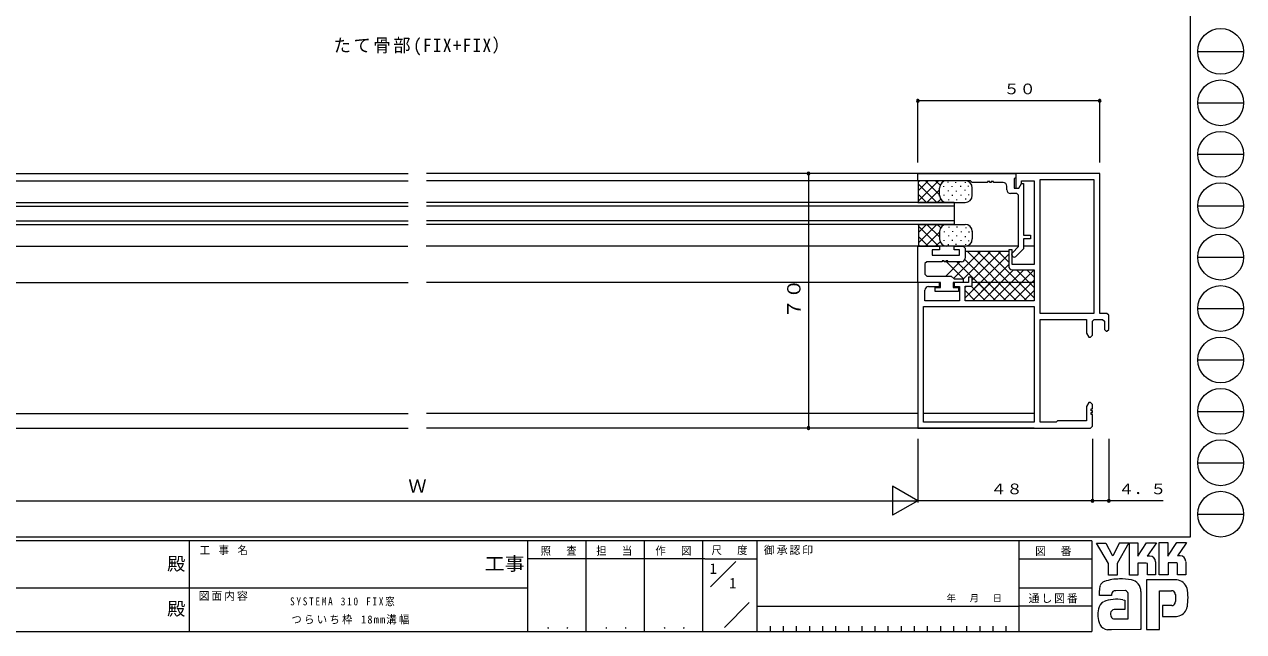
# Model space of a CAD drawing. Units: millimetres on the paper. Extents: x -297 to 270, y -210 to 193.
# Drawn here: x -65.3 to 269.7, y -210 to -43 of the extents above; entities that cross this region are included whole.
import ezdxf
from ezdxf.enums import TextEntityAlignment as Align

# ---------------------------------------------------------------- set-up
doc = ezdxf.new("R2010")
doc.units = ezdxf.units.MM
for name, color, linetype, lineweight in [('0-1_YKK_ZWAK', 7, 'Continuous', 9), ('0-3_YKK_11', 7, 'Continuous', 9), ('0-4_YKK_12', 2, 'Continuous', 9), ('0-6_YKK_13', 4, 'Continuous', 9), ('0-7_YKK_D', 6, 'Continuous', 9)]:
    doc.layers.add(name, color=color, linetype=linetype, lineweight=lineweight)
doc.layers.add('0-2_USER1', color=7, linetype='Continuous')
doc.styles.add('ＭＳ ゴシック', font='')
doc.styles.get('ＭＳ ゴシック').set_extended_font_data('MS Gothic')

msp = doc.modelspace()

# ---------------------------------------------------------------- linework, layer by layer
at = {"layer": '0-1_YKK_ZWAK'}
for p, q in [((255, 191), (255, -184)), ((257.126, -50.44), (269.726, -50.44)), ((257.126, -64.58), (269.726, -64.58)), ((257.126, -78.72), (269.726, -78.72)), ((257.126, -92.86), (269.726, -92.86)), ((257.126, -107), (269.726, -107)), ((257.126, -121.14), (269.726, -121.14)), ((257.126, -135.28), (269.726, -135.28)), ((257.126, -149.42), (269.726, -149.42)), ((257.126, -163.56), (269.726, -163.56)), ((257.126, -177.7), (269.726, -177.7)), ((255, -184), (-295, -184)), ((228, -185), (-295, -185)), ((-20, -185), (-20, -210)), ((73, -185), (73, -210)), ((89, -185), (89, -210)), ((105, -185), (105, -210)), ((121, -185), (121, -210)), ((136, -185), (136, -210)), ((208, -185), (208, -210)), ((228, -185), (228, -210)), ((229.312, -185.647), (231.822, -185.647)), ((232.594, -191.285), (229.312, -185.647)), ((235.597, -185.57), (233.772, -189.122)), ((238.328, -194.451), (238.328, -185.589)), ((246.553, -185.512), (248.889, -185.512)), ((246.553, -194.374), (246.553, -185.512)), ((251.341, -185.512), (254.044, -185.512)), ((253.774, -185.975), (251.544, -189.161)), ((254.044, -185.512), (253.774, -185.975)), ((121.703, -189.999), (73, -189.999)), ((121.703, -189.999), (136, -189.999)), ((123.264, -197.669), (130.188, -190.745)), ((208, -190), (228, -190)), ((243.985, -189.219), (243.243, -189.219)), ((245.53, -190.763), (245.53, -194.393)), ((252.286, -189.161), (251.544, -189.161)), ((253.832, -190.763), (253.832, -194.354)), ((242.981, -191.13), (240.703, -191.13)), ((248.986, -191.111), (248.986, -194.374)), ((251.264, -191.111), (248.986, -191.111)), ((251.573, -191.227), (251.264, -191.111)), ((251.573, -194.354), (251.573, -191.227)), ((251.303, -195.783), (243.02, -195.783)), ((243.02, -195.783), (243.02, -209.433)), ((248.986, -194.374), (246.553, -194.374)), ((251.573, -194.318), (251.609, -194.354)), ((253.832, -194.354), (251.573, -194.354)), ((-111, -197.999), (-19, -197.999)), ((-19, -197.999), (73, -197.999)), ((208, -197.999), (228, -197.999)), ((230.084, -200.05), (230.084, -198.672)), ((233.405, -200.05), (230.084, -200.05)), ((237.247, -198.718), (234.606, -198.768)), ((238.019, -206.479), (238.019, -199.529)), ((241.514, -198.988), (241.514, -209.414)), ((246.611, -198.756), (249.932, -198.756)), ((246.611, -209.433), (246.611, -198.756)), ((250.981, -199.826), (250.994, -201.708)), ((127.052, -208.818), (133.854, -202.015)), ((136, -203), (208, -203)), ((228, -202.999), (208, -202.999)), ((237.054, -203.95), (234.201, -203.953)), ((247.48, -202.849), (247.48, -205.803)), ((250.009, -202.849), (247.48, -202.849)), ((234.004, -206.479), (238.019, -206.479)), ((237.71, -206.479), (237.962, -206.479)), ((238.019, -206.478), (238.02, -206.479)), ((247.48, -205.803), (251.283, -205.803)), ((251.283, -205.803), (252.055, -205.63)), ((-295, -210), (228, -210)), ((139.6, -208.5), (139.6, -210)), ((143.2, -208.5), (143.2, -210)), ((146.8, -208.5), (146.8, -210)), ((150.4, -208.5), (150.4, -210)), ((154, -208.5), (154, -210)), ((157.6, -208.5), (157.6, -210)), ((161.2, -208.5), (161.2, -210)), ((164.8, -208.5), (164.8, -210)), ((168.4, -208.5), (168.4, -210)), ((172, -208.5), (172, -210)), ((175.6, -208.5), (175.6, -210)), ((179.2, -208.5), (179.2, -210)), ((182.8, -208.5), (182.8, -210)), ((186.4, -208.5), (186.4, -210)), ((190, -208.5), (190, -210)), ((193.6, -208.5), (193.6, -210)), ((197.2, -208.5), (197.2, -210)), ((200.8, -208.5), (200.8, -210)), ((204.4, -208.5), (204.4, -210)), ((233.405, -209.472), (232.343, -209.472)), ((241.282, -209.452), (233.405, -209.472)), ((241.514, -209.414), (241.282, -209.452))]:
    msp.add_line(p, q, dxfattribs=at)
for points in [[(231.822, -185.647), (233.617, -189.006), (233.772, -189.122)], [(235.597, -185.57), (238.187, -185.57), (234.95, -191.304)], [(238.328, -185.589), (240.626, -185.589), (240.626, -189.231), (243.039, -185.551)], [(243.039, -185.551), (245.771, -185.551), (243.243, -189.219)], [(248.889, -185.512), (248.889, -189.22), (251.341, -185.512)], [(234.95, -191.304), (234.95, -194.47), (232.594, -194.47), (232.594, -191.285)], [(240.703, -191.13), (240.703, -194.451), (238.328, -194.451)], [(245.53, -194.393), (243.29, -194.393), (243.29, -191.246), (242.981, -191.13)], [(236.552, -201.266), (237.054, -201.382), (237.054, -203.95)], [(243.02, -209.433), (246.051, -209.433), (246.611, -209.433)]]:
    msp.add_lwpolyline(points, dxfattribs=at)
for centre in [(263.426, -50.44), (263.426, -64.58), (263.426, -78.72), (263.426, -92.86), (263.426, -107), (263.426, -121.14), (263.426, -135.28), (263.426, -149.42), (263.426, -163.56), (263.426, -177.7)]:
    msp.add_circle(centre, 6.3, dxfattribs=at)
for centre, radius, start, end in [((243.985, -190.763), 1.545, 0.00165, 89.99603), ((252.286, -190.706), 1.545, 0.00165, 89.99603), ((233.685, -198.69), 3.598, 158.41083, 179.71774), ((232.005, -197.897), 1.746, 109.02126, 161.51263), ((235.659, -208.144), 12.629, 89.89165, 109.30847), ((236.03, -210.331), 14.82, 78.78009, 91.46938), ((238.379, -198.926), 3.178, 40.66422, 80.31693), ((238.221, -198.918), 3.294, 358.78058, 38.76563), ((251.194, -198.886), 3.101, 14.44571, 87.08746), ((234.911, -200.005), 1.507, 138.46381, 181.71359), ((234.511, -199.979), 1.215, 85.50551, 126.78038), ((236.897, -199.824), 1.161, 14.75519, 72.44994), ((250.046, -199.628), 0.878, 16.43123, 96.91661), ((248.379, -200.148), 2.624, 4.93422, 17.03551), ((239.547, -200.848), 14.9, 350.99026, 10.67624), ((237.606, -205.282), 7.916, 168.76372, 199.80078), ((232.591, -204.234), 2.792, 121.8271, 169.08475), ((234.8, -210.61), 9.506, 79.38097, 112.05824), ((234.207, -204.985), 1.032, 90.33952, 178.03638), ((250.01, -201.917), 0.933, 269.95467, 342.90144), ((248.364, -201.458), 2.64, 343.6902, 354.75362), ((251.239, -202.675), 3.065, 285.4429, 349.90448), ((234.844, -205.234), 1.692, 171.08202, 216.71922), ((234.179, -205.404), 1.09, 230.97279, 260.7549), ((232.6, -206.745), 2.731, 207.31435, 263.59464)]:
    msp.add_arc(centre, radius, start, end, dxfattribs=at)
at = {"layer": '0-3_YKK_11'}
for p, q in [((180.175, -86), (180.175, -84)), ((180.175, -84), (207.175, -84)), ((194.675, -86), (180.175, -86)), ((195.175, -86.5), (194.675, -86)), ((199.375, -86.5), (195.175, -86.5)), ((203.675, -86.5), (200.975, -86.5)), ((206.675, -85.424), (206.675, -88)), ((207.175, -84), (207.175, -88)), ((230.175, -84), (207.175, -84)), ((207.975, -88), (208.675, -86.788)), ((207.975, -88), (208.667, -86.8)), ((208.667, -86.8), (209.275, -86.8)), ((209.275, -86.8), (209.275, -101)), ((212.175, -86), (212.175, -109)), ((213.805, -85.63), (228.545, -85.63)), ((213.805, -122.5), (213.805, -85.63)), ((228.545, -85.63), (228.545, -122.5)), ((230.175, -122.5), (230.175, -84)), ((204.675, -88.5), (204.675, -87.5)), ((207.375, -89.5), (205.675, -89.5)), ((206.675, -88), (207.975, -88)), ((207.175, -88), (207.975, -88)), ((207.875, -90), (207.375, -89.5)), ((207.875, -104.11), (207.875, -90)), ((209.275, -102), (209.275, -104.69)), ((180.175, -114), (180.175, -104)), ((180.175, -104), (186.175, -104)), ((184.175, -105), (184.175, -106.5)), ((186.175, -105), (184.175, -105)), ((184.175, -106.5), (191.675, -106.5)), ((186.175, -104), (186.175, -105)), ((190.175, -105), (190.175, -104)), ((190.175, -104), (192.675, -104)), ((191.675, -105), (190.175, -105)), ((191.675, -106.5), (191.675, -105)), ((206.18, -105.805), (207.875, -104.11)), ((209.275, -104.69), (207.17, -106.795)), ((182.675, -108.3), (182.175, -108.8)), ((182.175, -108.8), (182.175, -111.7)), ((186.875, -108.3), (182.675, -108.3)), ((192.175, -108.3), (188.475, -108.3)), ((212.175, -109), (206.175, -109)), ((206.175, -110.5), (212.175, -110.5)), ((212.175, -110.5), (212.175, -119)), ((182.175, -111.7), (182.675, -112.2)), ((182.675, -112.2), (189.375, -112.2)), ((189.375, -112.2), (190.175, -113)), ((190.175, -113), (192.675, -113)), ((192.675, -113), (192.675, -114)), ((186.175, -114), (180.175, -114)), ((186.475, -114), (180.175, -114)), ((180.175, -114), (180.175, -154)), ((182.175, -119), (182.175, -116.1)), ((183.175, -115.1), (186.175, -115.1)), ((184.975, -116.5), (184.975, -115.4)), ((184.975, -115.4), (186.475, -115.4)), ((191.375, -116.5), (184.975, -116.5)), ((186.175, -115.1), (186.175, -114)), ((186.475, -115.4), (186.475, -114)), ((189.875, -114), (189.875, -115.4)), ((192.675, -114), (189.875, -114)), ((189.875, -115.4), (191.375, -115.4)), ((190.175, -114), (190.175, -115.1)), ((194.175, -114), (190.175, -114)), ((190.175, -115.1), (191.675, -115.1)), ((191.375, -115.4), (191.375, -116.5)), ((191.675, -115.1), (191.675, -119)), ((193.175, -119), (193.175, -115)), ((191.675, -119), (182.175, -119)), ((212.175, -119), (193.175, -119)), ((181.805, -120.63), (212.175, -120.63)), ((181.805, -152.37), (181.805, -120.63)), ((212.175, -120.63), (212.175, -152.37)), ((228.545, -122.5), (213.805, -122.5)), ((232.675, -126.9), (232.675, -123)), ((213.805, -124.13), (226.545, -124.13)), ((213.805, -152.37), (213.805, -124.13)), ((226.545, -124.13), (226.545, -127.909)), ((228.175, -124.63), (228.675, -124.13)), ((228.175, -128.5), (228.175, -124.63)), ((228.675, -124.13), (230.975, -124.13)), ((230.975, -124.13), (231.475, -124.63)), ((231.475, -124.63), (231.475, -126.9)), ((226.545, -148.091), (226.545, -152)), ((227.875, -150.3), (227.875, -149.7)), ((180.175, -154), (227.675, -154)), ((212.175, -152.37), (181.805, -152.37)), ((226.545, -152), (218.545, -152))]:
    msp.add_line(p, q, dxfattribs=at)
for points in [[(200.975, -86.5), (200.975, -86.2), (200.375, -86.2), (200.375, -86.5), (199.975, -86.5), (199.975, -86.2), (199.375, -86.2), (199.375, -86.5)], [(207.175, -84), (207.175, -85.2), (206.675, -85.424)], [(208.675, -86.788), (208.675, -86), (212.175, -86)], [(209.275, -101), (211.175, -101), (211.175, -102), (209.275, -102)], [(192.675, -104), (193.175, -104.5), (193.175, -107.3)], [(206.175, -109), (206.175, -105), (205.175, -105), (205.175, -109.5)], [(188.475, -108.3), (188.475, -108), (187.875, -108), (187.875, -108.3), (187.475, -108.3), (187.475, -108), (186.875, -108), (186.875, -108.3)], [(193.175, -115), (195.175, -115), (195.175, -112.5), (194.175, -112.5), (194.175, -114)], [(232.675, -123), (232.175, -122.5), (230.175, -122.5)], [(231.475, -126.9), (231.975, -127.4), (232.175, -127.4), (232.675, -126.9)], [(226.545, -127.909), (227.175, -129), (227.675, -129), (228.175, -128.5)], [(227.875, -149.7), (228.175, -149.7), (228.175, -149.3), (227.875, -149.3), (227.875, -148.7), (228.175, -148.7), (228.175, -147.5), (227.675, -147), (227.175, -147), (226.545, -148.091)], [(227.675, -154), (228.175, -153.5), (228.175, -150.3), (227.875, -150.3)], [(218.545, -152), (218.175, -152.37), (213.805, -152.37)]]:
    msp.add_lwpolyline(points, dxfattribs=at)
for centre, radius, start, end in [((203.675, -87.5), 1, 0, 90), ((205.675, -88.5), 1, 180, 270), ((206.675, -106.3), 0.7, 135, 314.99998), ((192.175, -107.3), 1, 270, 0), ((206.175, -109.5), 1, 180, 270), ((183.175, -116.1), 1, 90, 180)]:
    msp.add_arc(centre, radius, start, end, dxfattribs=at)
at = {"layer": '0-4_YKK_12'}
for p, q in [((-126.825, -84), (40.175, -84)), ((-95.125, -86), (40.175, -86)), ((212.175, -84), (45.175, -84)), ((180.475, -86), (45.175, -86)), ((-104.825, -92), (-60.787, -92)), ((-104.825, -93), (-60.787, -93)), ((-61.754, -92), (40.175, -92)), ((-61.754, -92), (40.175, -92)), ((-61.754, -93), (40.175, -93)), ((-61.754, -93), (40.175, -93)), ((147.103, -92), (45.175, -92)), ((147.103, -92), (45.175, -92)), ((147.103, -93), (45.175, -93)), ((147.103, -93), (45.175, -93)), ((190.175, -92), (146.136, -92)), ((190.175, -93), (146.136, -93)), ((164.348, -92), (154.175, -92)), ((164.348, -93), (154.175, -93)), ((190.175, -92), (171.195, -92)), ((190.175, -93), (171.195, -93)), ((190.175, -92), (190.175, -98)), ((190.175, -92), (190.175, -98)), ((-104.825, -97), (-60.787, -97)), ((-61.754, -97), (40.175, -97)), ((-61.754, -97), (40.175, -97)), ((147.103, -97), (45.175, -97)), ((147.103, -97), (45.175, -97)), ((190.175, -97), (146.136, -97)), ((164.348, -97), (154.175, -97)), ((190.175, -97), (171.195, -97)), ((-104.825, -98), (-60.787, -98)), ((-61.754, -98), (40.175, -98)), ((-61.754, -98), (40.175, -98)), ((147.103, -98), (45.175, -98)), ((147.103, -98), (45.175, -98)), ((190.175, -98), (146.136, -98)), ((164.348, -98), (154.175, -98)), ((190.175, -98), (171.195, -98)), ((-122.525, -104), (40.075, -104)), ((-95.225, -104), (40.075, -104)), ((207.875, -104), (45.075, -104)), ((212.075, -104), (209.275, -104)), ((-95.125, -114), (40.175, -114)), ((180.475, -114), (45.175, -114)), ((212.175, -114), (195.175, -114)), ((-94.825, -150), (40.175, -150)), ((180.175, -150), (45.175, -150)), ((212.175, -150), (181.805, -150)), ((-126.825, -154), (40.175, -154)), ((212.175, -154), (45.175, -154))]:
    msp.add_line(p, q, dxfattribs=at)
at = {"layer": '0-6_YKK_13'}
for p, q in [((180.175, -86), (180.375, -86.2)), ((193.175, -86), (180.175, -86)), ((180.718, -86), (180.375, -86.343)), ((183.046, -86), (180.375, -88.672)), ((185.875, -86), (180.375, -91.5)), ((180.375, -92), (180.375, -86.2)), ((185.446, -92), (180.375, -86.928)), ((186.175, -89.9), (182.275, -86)), ((186.33, -87.227), (185.103, -86)), ((188.517, -86.51), (188.517, -86.31)), ((190.635, -86.606), (190.635, -86.406)), ((193.33, -86.558), (193.33, -86.358)), ((182.618, -92), (180.375, -89.757)), ((186.175, -88.528), (182.703, -92)), ((186.175, -90.2), (186.175, -88)), ((187.314, -87.665), (187.314, -87.465)), ((187.411, -90.071), (187.411, -89.871)), ((188.614, -88.916), (188.614, -88.716)), ((189.6, -87.713), (189.6, -87.513)), ((189.697, -90.119), (189.697, -89.919)), ((190.803, -88.964), (190.803, -88.764)), ((192.031, -87.641), (192.031, -87.441)), ((192.127, -90.047), (192.127, -89.847)), ((193.258, -88.724), (193.258, -88.524)), ((194.152, -87.6), (194.152, -87.4)), ((194.248, -90.006), (194.248, -89.806)), ((195.175, -90.2), (195.175, -88)), ((180.175, -92), (180.375, -91.8)), ((180.175, -92), (193.175, -92)), ((186.403, -91.128), (185.531, -92)), ((188.71, -91.323), (188.71, -91.123)), ((190.9, -91.371), (190.9, -91.171)), ((193.354, -91.13), (193.354, -90.93)), ((180.175, -98), (180.375, -98.2)), ((180.175, -98), (193.175, -98)), ((182.618, -98), (180.375, -100.243)), ((185.446, -98), (180.375, -103.072)), ((180.375, -98), (180.375, -103.8)), ((185.875, -104), (180.375, -98.5)), ((186.175, -100.1), (182.275, -104)), ((186.175, -101.472), (182.703, -98)), ((186.403, -98.872), (185.531, -98)), ((186.175, -99.8), (186.175, -102)), ((187.411, -99.929), (187.411, -100.129)), ((188.71, -98.677), (188.71, -98.877)), ((189.697, -99.881), (189.697, -100.081)), ((190.9, -98.629), (190.9, -98.829)), ((192.127, -99.953), (192.127, -100.153)), ((193.354, -98.87), (193.354, -99.07)), ((194.248, -99.994), (194.248, -100.194)), ((195.175, -99.8), (195.175, -102)), ((180.175, -104), (180.375, -103.8)), ((183.046, -104), (180.375, -101.328)), ((180.718, -104), (180.375, -103.657)), ((186.33, -102.773), (185.103, -104)), ((187.314, -102.335), (187.314, -102.535)), ((188.517, -103.49), (188.517, -103.69)), ((188.614, -101.084), (188.614, -101.284)), ((189.6, -102.287), (189.6, -102.487)), ((190.635, -103.394), (190.635, -103.594)), ((190.803, -101.036), (190.803, -101.236)), ((192.031, -102.359), (192.031, -102.559)), ((193.258, -101.276), (193.258, -101.476)), ((193.33, -103.442), (193.33, -103.642)), ((194.152, -102.4), (194.152, -102.6)), ((193.175, -104), (180.175, -104)), ((197.39, -105.5), (189.97, -112.92)), ((200.219, -105.5), (192.719, -113)), ((205.175, -105.5), (193.175, -105.5)), ((205.175, -106.201), (193.175, -118.201)), ((207.317, -119), (193.817, -105.5)), ((203.047, -105.5), (195.175, -113.373)), ((210.145, -119), (196.645, -105.5)), ((212.175, -118.201), (199.474, -105.5)), ((205.175, -108.373), (202.302, -105.5)), ((191.762, -108.3), (187.862, -112.2)), ((192.872, -113.041), (187.942, -108.111)), ((201.66, -119), (190.96, -108.3)), ((204.488, -119), (193.118, -107.63)), ((205.175, -109.029), (195.204, -119)), ((206.532, -110.5), (198.032, -119)), ((209.361, -110.5), (200.861, -119)), ((212.175, -115.373), (207.302, -110.5)), ((212.175, -112.544), (210.13, -110.5)), ((212.094, -110.595), (203.689, -119)), ((212.175, -113.343), (206.518, -119)), ((197.376, -114), (193.175, -118.201)), ((193.547, -115), (193.175, -115.373)), ((193.547, -115), (193.175, -115.373)), ((196.003, -119), (193.175, -116.172)), ((196.003, -119), (193.175, -116.172)), ((198.831, -119), (194.831, -115)), ((198.831, -119), (194.831, -115)), ((200.204, -114), (195.204, -119)), ((201.66, -119), (196.66, -114)), ((203.032, -114), (198.032, -119)), ((204.488, -119), (199.488, -114)), ((205.861, -114), (200.861, -119)), ((207.317, -119), (202.317, -114)), ((208.689, -114), (203.689, -119)), ((210.145, -119), (205.145, -114)), ((211.518, -114), (206.518, -119)), ((212.175, -118.201), (207.974, -114)), ((212.175, -116.172), (209.346, -119)), ((212.175, -116.172), (209.346, -119)), ((212.175, -115.373), (210.802, -114))]:
    msp.add_line(p, q, dxfattribs=at)
for centre, start, end in [((188.175, -88), 90, 180), ((193.175, -88), 0, 90), ((188.175, -90), 180, 270), ((193.175, -90), 270, 0), ((188.175, -100), 90, 180), ((193.175, -100), 0, 90), ((188.175, -102), 180, 270), ((193.175, -102), 270, 0)]:
    msp.add_arc(centre, 2, start, end, dxfattribs=at)
at = {"layer": '0-7_YKK_D'}
for p, q in [((180.175, -81), (180.175, -63.5)), ((230.175, -81), (230.175, -63.5)), ((230.175, -81), (230.175, -63.5)), ((230.175, -64), (180.175, -64)), ((177.175, -84), (149.675, -84)), ((150.175, -84), (150.175, -154)), ((177.175, -154), (149.675, -154)), ((180.175, -157), (180.175, -174.5)), ((180.175, -157), (180.175, -174.5)), ((228.175, -157), (228.175, -174.5)), ((228.175, -157), (228.175, -174.5)), ((232.675, -157), (232.675, -174.5)), ((173.246, -170), (173.246, -178)), ((180.175, -174), (173.246, -170)), ((-94.825, -174), (180.175, -174)), ((180.175, -174), (173.246, -178)), ((228.175, -174), (180.175, -174)), ((247.575, -174), (228.175, -174))]:
    msp.add_line(p, q, dxfattribs=at)
for centre, start, end in [((180.175, -64), 0, 180), ((230.175, -64), 0, 180), ((230.175, -64), 0, 180), ((180.175, -64), 180, 0), ((230.175, -64), 180, 0), ((230.175, -64), 180, 0), ((150.175, -84), 0, 180), ((150.175, -84), 180, 0), ((150.175, -154), 0, 180), ((150.175, -154), 180, 0), ((228.175, -174), 0, 180), ((228.175, -174), 0, 180), ((228.175, -174), 180, 0), ((228.175, -174), 180, 0), ((232.675, -174), 0, 180), ((232.675, -174), 180, 0)]:
    msp.add_arc(centre, 0.375, start, end, dxfattribs=at)

# ---------------------------------------------------------------- texts
at = {"layer": '0-1_YKK_ZWAK', "color": 3, "style": 'ＭＳ ゴシック'}
for p in [(-26.058, -194.254), (-26.058, -206.627)]:
    msp.add_text('殿', height=3.666, dxfattribs=at).set_placement(p, align=Align.BOTTOM_LEFT)
at = {"layer": '0-1_YKK_ZWAK', "color": 3, "style": 'ＭＳ ゴシック', "width": 1.1}
msp.add_text('工事', height=3.666, dxfattribs=at).set_placement((61.165, -194.254), align=Align.BOTTOM_LEFT)
at = {"layer": '0-1_YKK_ZWAK', "color": 4, "style": 'ＭＳ ゴシック'}
msp.add_text('年   月   日', height=1.833, dxfattribs=at).set_placement((188.126, -202.264), align=Align.BOTTOM_LEFT)
at = {"layer": '0-1_YKK_ZWAK', "char_height": 2.199, "attachment_point": 7, "style": 'ＭＳ ゴシック'}
for s, insert in [('\\T1.22;\\W0.95;工\\~事\\~名', (-17.134, -188.952)), ('\\T1.24;\\W0.95;照\\~\\~査', (76.564, -189.129)), ('\\T1.24;\\W0.95;担\\~\\~当', (91.825, -189.129)), ('\\T1.24;\\W0.95;作\\~\\~図', (108.086, -189.116)), ('\\T1.24;\\W0.95;尺\\~\\~度', (123.509, -188.955)), ('\\T1.17;御承認印', (137.905, -188.952)), ('\\T1.17;図\u3000番', (212.427, -189.187)), ('\\T1.17;図面内容', (-17.416, -201.534)), ('\\T1.17;通し図番', (210.628, -202.203)), ('\\T1.24;\\W0.95;\\~．\\~．', (76.182, -209.247)), ('\\T1.24;\\W0.95;\\~．\\~．', (92.182, -209.247)), ('\\T1.24;\\W0.95;\\~．\\~．', (108.182, -209.247))]:
    msp.add_mtext(s, dxfattribs=dict(at, insert=insert))
at = {"layer": '0-2_USER1', "style": 'ＭＳ ゴシック'}
for p in [(123, -194.999), (128.381, -198.999)]:
    msp.add_text('1', height=2.933, dxfattribs=at).set_placement(p, align=Align.BOTTOM_LEFT)
at = {"layer": '0-2_USER1', "color": 3, "insert": (19.671, -51.562), "char_height": 3.666, "attachment_point": 7, "style": 'ＭＳ ゴシック'}
msp.add_mtext('\\T1.15;\\W0.95;たて骨部(FIX+FIX）', dxfattribs=at)
at = {"layer": '0-2_USER1', "char_height": 2.199, "attachment_point": 7, "style": 'ＭＳ ゴシック'}
for s, insert in [('\\T1.37;\\W0.85;SYSTEMA\\~310\\~FIX窓', (7.714, -202.999)), ('\\T1.22;\\W0.95;つらいち枠\\~18mm溝幅', (8.1, -207.999))]:
    msp.add_mtext(s, dxfattribs=dict(at, insert=insert))
at = {"layer": '0-7_YKK_D', "color": 7, "style": 'ＭＳ ゴシック', "width": 1.1}
for s, p in [('５０', (203.791, -63.1)), ('４８', (200.193, -173.1)), ('４．５', (235.293, -173.1))]:
    msp.add_text(s, height=2.933, dxfattribs=at).set_placement(p, align=Align.BOTTOM_LEFT)
at = {"layer": '0-7_YKK_D', "color": 3, "style": 'ＭＳ ゴシック', "width": 1.1}
msp.add_text('７０', height=3.666, rotation=90, dxfattribs=at).set_placement((149.075, -123.963), align=Align.BOTTOM_LEFT)
at = {"layer": '0-7_YKK_D', "color": 3, "style": 'ＭＳ ゴシック'}
msp.add_text('Ｗ', height=3.666, dxfattribs=at).set_placement((40.211, -172.9), align=Align.BOTTOM_LEFT)

doc.saveas('drawing.dxf')
